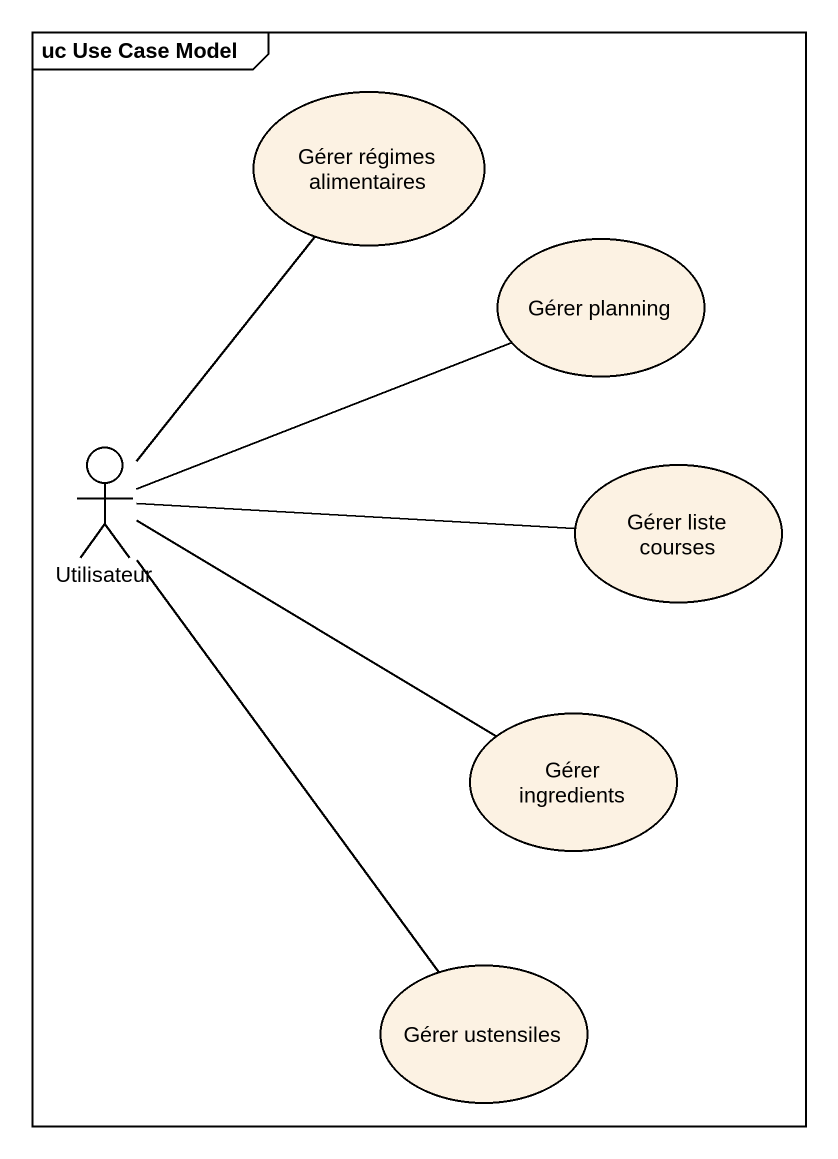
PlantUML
@startuml
mainframe uc Use Case Model
usecase "Gérer régimes alimentaires" as Gérer_régimes_alimentaires
usecase "Gérer planning" as Gérer_planning
actor Utilisateur
usecase "Gérer liste courses" as Gérer_liste_courses
usecase "Gérer ingredients" as Gérer_ingredients
usecase "Gérer ustensiles" as Gérer_ustensiles
Utilisateur -up- Gérer_régimes_alimentaires
Utilisateur -right- Gérer_planning
Utilisateur -right- Gérer_liste_courses
Utilisateur -right- Gérer_ingredients
Utilisateur -- Gérer_ustensiles
@enduml
